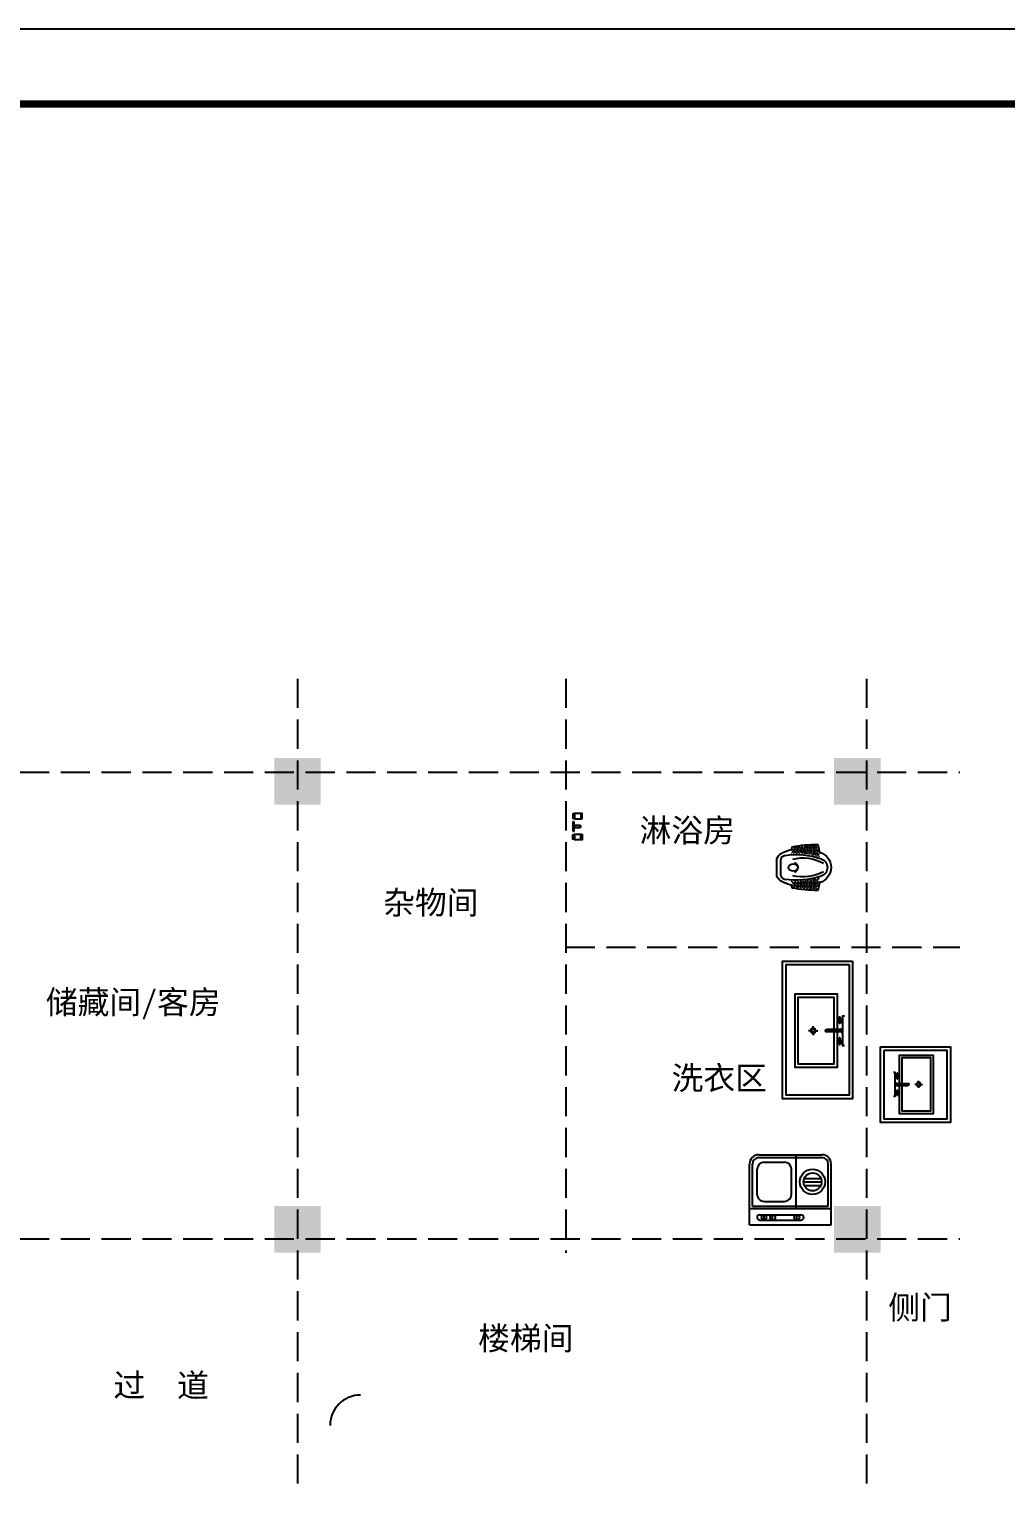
# Model space of a CAD drawing. Header units: millimetres. Extents: x -807114 to 558292, y -468455 to -61603.
# Drawn here: x 272947 to 281323, y -185592 to -173111 of the extents above; entities that cross this region are included whole.
import ezdxf

# ---------------------------------------------------------------- set-up
doc = ezdxf.new("R2010")
doc.units = ezdxf.units.MM
doc.header["$LTSCALE"] = 1000
doc.linetypes.add('DASH', pattern=[0.35, 0.25, -0.1])
for name, color, linetype in [('FF-FIXT', 31, 'Continuous'), ('KL截面', 30, 'Continuous'), ('PUB_TITLE', 4, 'Continuous'), ('建-轴', 1, 'Continuous')]:
    doc.layers.add(name, color=color, linetype=linetype)
doc.styles.add('D', font='simhei.ttf', dxfattribs={"width": 0.75, "height": 7})

# ---------------------------------------------------------------- blocks, each defined once
blk = doc.blocks.new('做成ACAD TuKuai0352')
at = {"linetype": 'Continuous'}
for p, q in [((109, 108), (109, 648)), ((709, 728), (189, 728)), ((709, 28), (709, 728)), ((709, 28), (189, 28))]:
    blk.add_line(p, q, dxfattribs=at)
at = {"color": 35}
for p, q in [((134, 108), (134, 648)), ((549, 703), (189, 703)), ((549, 53), (549, 703)), ((569, 28), (569, 728)), ((569, 428), (109, 428)), ((549, 53), (189, 53))]:
    blk.add_line(p, q, dxfattribs=at)
at = {"color": 39}
for p, q in [((312, 497), (312, 639)), ((342, 490), (342, 645)), ((372, 497), (372, 639)), ((449, 388), (234, 388)), ((625, 115), (625, 470)), ((670, 433), (625, 433)), ((670, 115), (670, 470)), ((174, 153), (174, 328)), ((509, 153), (509, 328)), ((670, 226), (625, 226)), ((667, 152), (625, 152)), ((449, 93), (234, 93))]:
    blk.add_line(p, q, dxfattribs=at)
for centre, radius in [((342, 568), 108), ((342, 568), 77.5), ((647, 433), 22.2), ((647, 226), 22.2), ((646, 152), 21)]:
    blk.add_circle(centre, radius, dxfattribs=at)
at = {"linetype": 'Continuous'}
for centre, start, end in [((189, 648), 90, 180), ((189, 108), 180, 270)]:
    blk.add_arc(centre, 80, start, end, dxfattribs=at)
at = {"color": 35}
for centre, start, end in [((189, 648), 90, 180), ((189, 108), 180, 270)]:
    blk.add_arc(centre, 55, start, end, dxfattribs=at)
at = {"color": 39}
for centre, radius, start, end in [((234, 328), 60, 90, 180), ((449, 328), 60, 0, 90), ((647, 470), 22.2, 0, 180), ((234, 153), 60, 180, 270), ((449, 153), 60, 270, 0), ((647, 115), 22.2, 180, 0)]:
    blk.add_arc(centre, radius, start, end, dxfattribs=at)
blk = doc.blocks.new('A$C1C081837')
at = {"color": 35}
for p, q in [((-27, 115), (-27, 142)), ((-27, 142), (-17, 142)), ((-17, 115), (-17, 142)), ((-280, 10), (-320, 10)), ((-275, 15), (-275, 52)), ((-275, 5), (-275, -32)), ((-270, 10), (-230, 10)), ((-132, 20), (-152, 20)), ((-132, 22), (-146, 22)), ((-132, -3), (-132, 22)), ((-131, 21), (-132, 21)), ((0, 22), (-131, 22)), ((-131, -3), (-131, 22)), ((0, 20), (-131, 20)), ((0, 0), (-131, 0)), ((-27, 115), (-27, 78)), ((-17, 78), (-27, 78)), ((-17, 115), (1, 115)), ((-17, 105), (1, 105)), ((-17, 105), (-17, 78)), ((0, 35), (0, -15)), ((0, 35), (5, 35)), ((5, 35), (5, -15)), ((-132, 0), (-152, 0)), ((-132, -3), (-146, -3)), ((-131, -2), (-132, -2)), ((0, -3), (-131, -3)), ((-27, -95), (-27, -58)), ((-17, -58), (-27, -58)), ((-27, -95), (-27, -122)), ((-27, -122), (-17, -122)), ((-17, -85), (-17, -58)), ((-17, -85), (1, -85)), ((-17, -95), (1, -95)), ((-17, -95), (-17, -122)), ((0, -15), (5, -15))]:
    blk.add_line(p, q, dxfattribs=at)
blk.add_lwpolyline([(-47, 22), (-47, 360), (-447, 360), (-447, -340), (-47, -340), (-47, -3)])
for points in [[(-77, 22), (-77, 330), (-417, 330), (-417, -310), (-77, -310), (-77, -3)], [(24, -130), (5, -130), (5, 150), (24, 150)], [(5, 105), (5, 135), (1, 135), (1, 115)], [(5, 105), (5, 105), (5, 85), (1, 85), (1, 115)], [(5, -85), (5, -85), (5, -65), (1, -65), (1, -95)], [(5, -85), (5, -115), (1, -115), (1, -95)]]:
    blk.add_lwpolyline(points, dxfattribs=at)
at = {"color": 35, "const_width": 0.84}
blk.add_lwpolyline([(-275, 10, 1), (-274, 10, 1)], format="xyb", close=True, dxfattribs=at)
at = {"color": 35}
blk.add_circle((-275, 10), 25.2, dxfattribs=at)
blk.add_arc((-146, 10), 12.5, 90.0022, 270.0022, dxfattribs=at)
blk = doc.blocks.new('做成ACAD TuKuai0197')
at = {"linetype": 'Continuous'}
for p, q in [((0, -40), (0, 40)), ((0, 40), (12, 40)), ((12, 40), (12, -40)), ((12, 8), (66, 8)), ((12, -8), (12, 8)), ((66, -8), (66, 8)), ((66, 8), (66, -8)), ((69, 113), (69, 66)), ((12, -40), (0, -40)), ((66, -8), (12, -8)), ((69, -113), (69, -66))]:
    blk.add_line(p, q, dxfattribs=at)
for points in [[(16, 108), (0, 108), (0, 72), (16, 72)], [(80, 66), (80, 113), (16, 113), (16, 66)], [(16, -108), (0, -108), (0, -72), (16, -72)], [(80, -66), (80, -113), (16, -113), (16, -66)]]:
    blk.add_lwpolyline(points, close=True, dxfattribs=at)
blk = doc.blocks.new('做成ACAD TuKuai0155')
h = blk.add_hatch()
h.set_pattern_fill('ANGLE', color=39, scale=2.5, angle=135, style=0)
h.set_pattern_definition([(225, (-14808.335, 17084.465), (-12.347852, 12.347852), [12.7, -4.7625]), (135, (-14808.335, 17084.465), (12.347852, 12.347852), [12.7, -4.7625])])
h.paths.add_polyline_path([(125, 119), (142, 168, -0.045709), (345, 187), (359, 122), (367, 89, 0.092905)])
h = blk.add_hatch()
h.set_pattern_fill('ANGLE', color=39, scale=2.5, angle=135, style=0)
h.set_pattern_definition([(135, (-14808.335, -17084.465), (-12.347852, -12.347852), [12.7, -4.7625]), (225, (-14808.335, -17084.465), (12.347852, -12.347852), [12.7, -4.7625])])
h.paths.add_polyline_path([(125, -119), (142, -168, 0.045709), (345, -187), (359, -122), (367, -89, -0.092905)])
at = {"linetype": 'Continuous'}
blk.add_lwpolyline([(0, -72), (0, 72, -0.163007), (39, 119, -0.073896), (126, 153), (134, 177, -0.048782), (353, 197), (368, 131, -0.751887), (368, -131), (353, -197, -0.048782), (134, -177), (126, -153, -0.073896), (39, -119, -0.163007), (0, -72, -1.459618)], format="xyb", dxfattribs=at)
at = {"color": 35, "linetype": 'ByBlock'}
blk.add_lwpolyline([(35, -61), (35, 61, -0.345863), (68, 103, -0.122363), (381, 74, -0.728701), (381, -74, -0.122363), (68, -103, -0.345863), (35, -61, -792228335927.83667)], format="xyb", dxfattribs=at)
at = {"color": 39}
blk.add_arc((141, 0), 41.8, 286.4129, 73.5871, dxfattribs=at)
blk.add_ellipse((142, -1), major_axis=(-40.5, -0.2), ratio=0.795977, dxfattribs=at)
at = {"color": 39, "extrusion": (0, 0, -1)}
for centre, major_axis, start_param, end_param in [((224, -295), (266, 266), -1.017215, -0.296453), ((224, 295), (-266, 266), 3.438045, 4.158807)]:
    blk.add_ellipse(centre, major_axis=major_axis, ratio=1, start_param=start_param, end_param=end_param, dxfattribs=at)

msp = doc.modelspace()

# ---------------------------------------------------------------- hatches: boundary and pattern name
h = msp.add_hatch(color=251)
h.dxf.hatch_style = 1
h.paths.add_polyline_path([(275048.4, -179761.4), (275448.4, -179761.4), (275448.4, -179361.4), (275048.4, -179361.4)])
h = msp.add_hatch(color=251)
h.dxf.hatch_style = 1
h.paths.add_polyline_path([(279848.4, -179761.4), (280248.4, -179761.4), (280248.4, -179361.4), (279848.4, -179361.4)])
h = msp.add_hatch(color=251)
h.dxf.hatch_style = 1
h.paths.add_polyline_path([(275048.4, -183201.4), (275048.4, -183601.4), (275448.4, -183601.4), (275448.4, -183201.4)])
h = msp.add_hatch(color=251)
h.dxf.hatch_style = 1
h.paths.add_polyline_path([(279848.4, -183201.4), (280248.4, -183201.4), (280248.4, -183601.4), (279848.4, -183601.4)])

# ---------------------------------------------------------------- linework, layer by layer
msp.add_arc((275788.4, -185081.4), 260, 90, 180)
at = {"layer": 'FF-FIXT', "ltscale": 3}
for points in [[(280008.4, -181101.4), (280008.4, -182281.4), (279408, -182281.4), (279408, -181101.4)], [(280248.4, -181836.2), (280847.9, -181836.2), (280847.9, -182486.2), (280248.4, -182486.2)]]:
    msp.add_lwpolyline(points, close=True, dxfattribs=at)
at = {"layer": 'FF-FIXT', "color": 251, "ltscale": 3}
for points in [[(279978.4, -181131.4), (279978.4, -182251.4), (279438, -182251.4), (279438, -181131.4)], [(280278.4, -181866.2), (280817.9, -181866.2), (280817.9, -182456.2), (280278.4, -182456.2)]]:
    msp.add_lwpolyline(points, close=True, dxfattribs=at)
at = {"layer": 'PUB_TITLE'}
for points in [[(256135.2, -200065.9), (294256.6, -200065.9), (294256.6, -173111.4), (256135.2, -173111.4)], [(257541.6, -199424.1), (293614.9, -199424.1), (293614.9, -173753.2), (257541.6, -173753.2)]]:
    msp.add_lwpolyline(points, close=True, dxfattribs=at)
at = {"layer": 'PUB_TITLE', "const_width": 64.2}
msp.add_lwpolyline([(257541.6, -199424.1), (293614.9, -199424.1), (293614.9, -173753.2), (257541.6, -173753.2)], close=True, dxfattribs=at)
at = {"layer": '建-轴', "linetype": 'DASH'}
for p, q in [((275248.4, -178681.4), (275248.4, -193241.4)), ((277548.4, -178681.4), (277548.4, -183601.4)), ((280128.4, -178681.4), (280128.4, -193241.4)), ((266568.4, -179481.4), (280928.4, -179481.4)), ((277548.4, -180981.4), (280928.4, -180981.4)), ((266568.4, -183481.4), (280928.4, -183481.4))]:
    msp.add_line(p, q, dxfattribs=at)

# ---------------------------------------------------------------- block references
at = {"layer": 'FF-FIXT', "ltscale": 3, "xscale": -1, "rotation": 180}
msp.add_blockref('做成ACAD TuKuai0197', (277608.4, -179948.3), dxfattribs=at)
at = {"layer": 'FF-FIXT', "ltscale": 3}
msp.add_blockref('做成ACAD TuKuai0155', (279357.8, -180298.2), dxfattribs=at)
at = {"layer": 'FF-FIXT', "ltscale": 3, "xscale": -0.9, "yscale": 0.9, "zscale": 0.9, "rotation": 179.9999999999998}
msp.add_blockref('A$C1C081837', (279917.9, -181689.3), dxfattribs=at)
at = {"layer": 'FF-FIXT', "ltscale": 3, "xscale": -0.7200000000000001, "yscale": 0.7200000000000001, "zscale": 0.7200000000000001}
msp.add_blockref('A$C1C081837', (280377.1, -182165.7), dxfattribs=at)
at = {"layer": 'FF-FIXT', "linetype": 'Continuous', "ltscale": 1000, "rotation": 270.0000000000001}
msp.add_blockref('做成ACAD TuKuai0352', (279097.1, -182652.1), dxfattribs=at)

# ---------------------------------------------------------------- texts
at = {"layer": 'KL截面', "linetype": 'ByBlock', "style": 'D'}
for s, p in [('淋浴房', (278181.7, -180080.3)), ('杂物间', (275982.9, -180699.9)), ('储藏间/客房', (273090.1, -181553.3)), ('洗衣区', (278456.2, -182203.2)), ('侧门', (280314.6, -184170.2)), ('楼梯间', (276797.1, -184435.1)), ('过  道', (273670.6, -184838.7))]:
    msp.add_text(s, height=200, dxfattribs=at).set_placement(p)

doc.saveas('drawing.dxf')
